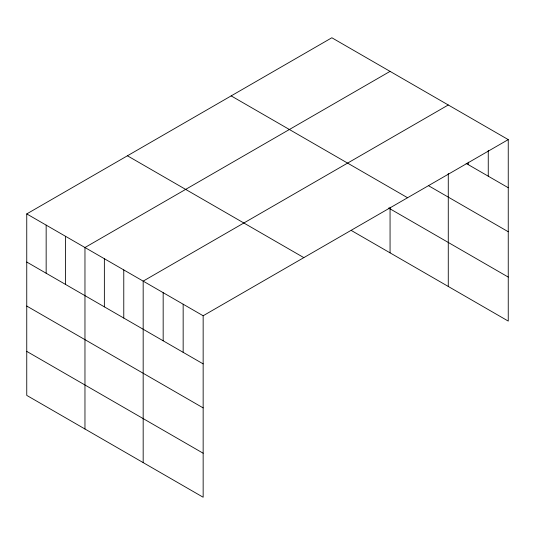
<?xml version="1.0" encoding="UTF-8"?>
<svg xmlns="http://www.w3.org/2000/svg" width="535" height="535" viewBox="0 0 535 535"><rect width="100%" height="100%" fill="white"/><g stroke="black" fill="none" stroke-linecap="round" stroke-linejoin="round"><path stroke-width="0.8" d="M508.25 139.608L203.153 315.757L203.153 497.236L26.75 395.392L26.75 213.913L331.847 37.764L508.25 139.608L508.25 321.087L351.254 230.445M390.062 71.376L84.965 247.524L84.965 428.996M448.276 104.98L143.173 281.129L143.173 462.608M466.125 163.416L508.25 187.732M428.869 185.912L508.25 231.742M231.167 95.892L407.57 197.736M388.624 208.015L508.25 277.083M127.43 155.785L303.833 257.629M26.75 213.913L203.153 315.757M26.75 262.036L203.153 363.88M26.75 306.047L203.153 407.891M26.75 351.381L203.153 453.225M488.261 150.469L488.261 176.189M468.265 162.158L468.265 164.646M448.276 173.48L448.276 286.459M390.062 207.226L390.062 252.848M183.157 304.214L183.157 352.338M163.168 292.672L163.168 340.795M123.772 269.928L123.772 318.051M104.365 258.726L104.365 306.849M65.558 236.316L65.558 284.446M46.157 225.115L46.157 273.238"/></g></svg>
